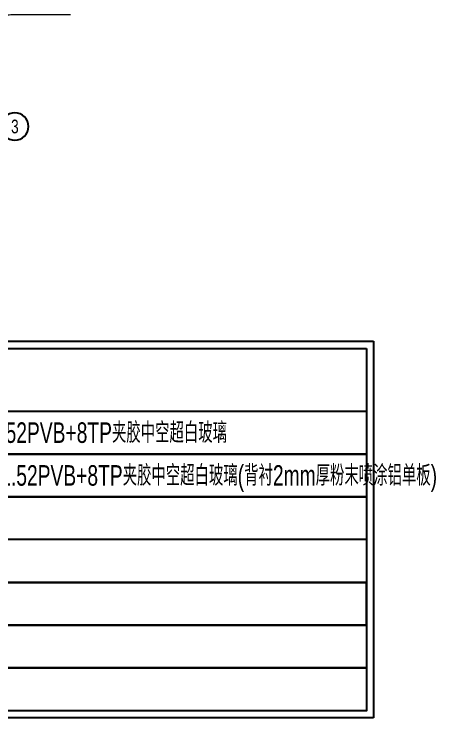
# Model space of a CAD drawing. Extents: x 2698488 to 3036784, y -7225 to 132783.
# Drawn here: x 2848057 to 2885012, y -4222 to 57458 of the extents above; entities that cross this region are included whole.
import ezdxf
from ezdxf.enums import TextEntityAlignment as Align

# ---------------------------------------------------------------- set-up
doc = ezdxf.new("R2010")
doc.units = 0
doc.layers.get('0').update_dxf_attribs({"color": 8})
for name, color, linetype in [('#填充层', 8, 'Continuous'), ('#文字', 8, 'Continuous'), ('#标注', 8, 'Continuous'), ('dim', 8, 'Continuous'), ('建-填充', 8, 'Continuous'), ('建-墙', 8, 'Continuous')]:
    doc.layers.add(name, color=color, linetype=linetype)
doc.styles.add('#文字', font='jrs.shx', dxfattribs={"width": 0.7, "bigfont": 'hztxt.shx'})
doc.styles.add('JHZX', font='jrs.shx', dxfattribs={"width": 0.6, "bigfont": 'jhz.shx'})

# ---------------------------------------------------------------- blocks, each defined once
blk = doc.blocks.new('*U28')
blk.add_line((-8.960830237663566e-17, -20), (0, -20))
blk.add_circle((0, -24), 4)
at = {"style": 'JHZX', "width": 0.75}
blk.add_attdef('AXES', text='', height=4, dxfattribs=at).set_placement((0, -24), align=Align.MIDDLE_CENTER)
blk = doc.blocks.new('A$Ca3140e65')
at = {"layer": '#填充层', "ltscale": 5}
h = blk.add_hatch(dxfattribs=at)
h.set_pattern_fill('玻璃2', color=256, scale=0.4999999999999999)
h.set_pattern_definition([(44.99999999999999, (-383.2125598922757, 917.6707754180679), (0, 7.636753236814715), [3.000000000000002, -1.800000000000001, 3.000000000000002, -1.800000000000001, 1.2, -2.616407850000002]), (44.99999999999999, (-383.3625598921826, 917.8207754180767), (0, 7.636753236814715), [2.400000000000001, -3.000000000000002, 1.800000000000001, -1.800000000000001, 2.100000000000002, -2.316407850000001]), (44.99999999999999, (-383.3625598921826, 918.2707754180738), (0, 7.636753236814715), [1.800000000000001, -3.600000000000001, 1.2, -1.800000000000001, 2.700000000000002, -2.316407850000001]), (44.99999999999999, (-382.9125598919964, 917.8207754180767), (0, 7.636753236814715), [1.800000000000001, -3.600000000000001, 1.500000000000001, -6.516407500000003]), (44.99999999999999, (-382.4625598922757, 918.2707754180738), (0, 7.636753236814715), [0.9000000000000004, -4.500000000000004, 0.6000000000000002, -7.416407500000004]), (44.99999999999999, (-383.2125598922757, 919.0207754180738), (0, 7.636753236814715), [0.6000000000000002, -4.500000000000004, 0.6000000000000002, -2.400000000000001, 1.500000000000001, -3.816407850000004]), (44.99999999999999, (-380.5125598920895, 918.5707754180767), (0, 7.636753236814715), [3.000000000000002, -4.500000000000004, 3.600000000000001, -2.376407850000002]), (44.99999999999999, (-380.5125598920895, 918.120775418065), (0, 7.636753236814715), [4.200000000000004, -3.000000000000002, 4.500000000000004, -1.776407850000001]), (44.99999999999999, (-379.7625598920895, 918.7207754180708), (0, -8.485281374238568), [3.000000000000002, -4.200000000000004, 2.400000000000001, -3.816407850000004]), (44.99999999999999, (-380.2125598922757, 919.620775418065), (0, 7.636753236814715), [1.500000000000001, -6.000000000000004, 1.800000000000001, -4.116407850000004]), (44.99999999999999, (-379.3125598919032, 919.1707754180679), (0, 7.636753236814715), [1.2, -6.000000000000004, 1.2, -5.016407500000003])])
h.paths.add_polyline_path([(-135.5196226536682, 44.79166666680248), (-123.0196226536682, 44.79166666680248), (-123.0196226536682, 38.54166666680248), (-135.5196226536682, 38.54166666680248)])
h = blk.add_hatch(dxfattribs=at)
h.set_pattern_fill('玻璃2', color=256, scale=0.4999999999999999)
h.set_pattern_definition([(44.99999999999999, (-383.2125598922757, 911.4207754180679), (0, 7.636753236814715), [3.000000000000002, -1.800000000000001, 3.000000000000002, -1.800000000000001, 1.2, -2.616407850000002]), (44.99999999999999, (-383.3625598921826, 911.5707754180767), (0, 7.636753236814715), [2.400000000000001, -3.000000000000002, 1.800000000000001, -1.800000000000001, 2.100000000000002, -2.316407850000001]), (44.99999999999999, (-383.3625598921826, 912.0207754180738), (0, 7.636753236814715), [1.800000000000001, -3.600000000000001, 1.2, -1.800000000000001, 2.700000000000002, -2.316407850000001]), (44.99999999999999, (-382.9125598919964, 911.5707754180767), (0, 7.636753236814715), [1.800000000000001, -3.600000000000001, 1.500000000000001, -6.516407500000003]), (44.99999999999999, (-382.4625598922757, 912.0207754180738), (0, 7.636753236814715), [0.9000000000000004, -4.500000000000004, 0.6000000000000002, -7.416407500000004]), (44.99999999999999, (-383.2125598922757, 912.7707754180738), (0, 7.636753236814715), [0.6000000000000002, -4.500000000000004, 0.6000000000000002, -2.400000000000001, 1.500000000000001, -3.816407850000004]), (44.99999999999999, (-380.5125598920895, 912.3207754180767), (0, 7.636753236814715), [3.000000000000002, -4.500000000000004, 3.600000000000001, -2.376407850000002]), (44.99999999999999, (-380.5125598920895, 911.870775418065), (0, 7.636753236814715), [4.200000000000004, -3.000000000000002, 4.500000000000004, -1.776407850000001]), (44.99999999999999, (-379.7625598920895, 912.4707754180708), (0, -8.485281374238568), [3.000000000000002, -4.200000000000004, 2.400000000000001, -3.816407850000004]), (44.99999999999999, (-380.2125598922757, 913.370775418065), (0, 7.636753236814715), [1.500000000000001, -6.000000000000004, 1.800000000000001, -4.116407850000004]), (44.99999999999999, (-379.3125598919032, 912.9207754180679), (0, 7.636753236814715), [1.2, -6.000000000000004, 1.2, -5.016407500000003])])
h.paths.add_polyline_path([(-135.5196226536682, 38.54166666680248), (-123.0196226536682, 38.54166666680248), (-123.0196226536682, 32.29166666680248), (-135.5196226536682, 32.29166666680248)])
h = blk.add_hatch(dxfattribs=at)
h.set_pattern_fill('玻璃A', color=256, scale=0.4999999999999999)
h.set_pattern_definition([(44.99999999999999, (-383.8125598920651, 923.6207754180695), (-2.82842712474619, 2.82842712474619), [2.000000000000004, -2.000000000000004]), (44.99999999999999, (-383.8125598920651, 924.3278821992562), (-2.82842712474619, 2.82842712474619), [1.000000000000002, -3.000000000000008]), (44.99999999999999, (-383.1054531108803, 923.6207754180695), (-2.82842712474619, 2.82842712474619), [1.000000000000002, -3.000000000000008])])
h.paths.add_polyline_path([(-135.5196226536682, 32.29166666680248), (-123.0196226536682, 32.29166666680248), (-123.0196226536682, 26.04166666680248), (-135.5196226536682, 26.04166666680248)])
h = blk.add_hatch(dxfattribs=at)
h.set_pattern_fill('GRASS', color=256, scale=0.9999999999999998)
h.set_pattern_definition([(90, (-10113.51668245133, 30.33339942542862), (-1.99559095, 1.99559095), [0.52916132, -3.4620203]), (45, (-10113.51668245133, 30.33339942542862), (-1.995592310163021, 1.995592310163021), [0.52916132, -2.2930323]), (135, (-10113.51668245133, 30.33339942542862), (-1.995592310163021, -1.995592310163021), [0.52916132, -2.2930323])])
h.paths.add_polyline_path([(-135.5196226536682, 26.04166666680248), (-123.0196226536682, 26.04166666680248), (-123.0196226536682, 19.79166666680248), (-135.5196226536682, 19.79166666680248)])
h = blk.add_hatch(dxfattribs=at)
h.set_pattern_fill('DOTS', color=256, scale=0.4999999999999999)
h.set_pattern_definition([(0, (-383.8125598919032, 917.370775418065), (0.396875, 0.7937500000000001), [0, -0.7937500000000001])])
h.paths.add_polyline_path([(-135.5196226536682, 19.79166666680248), (-123.0196226536682, 19.79166666680248), (-123.0196226536682, 13.54166666680248), (-135.5196226536682, 13.54166666680248)])
h = blk.add_hatch(dxfattribs=at)
h.set_pattern_fill('STEEL', color=256, scale=0.4999999999999999, angle=135)
h.set_pattern_definition([(180, (-4799.258341225656, -14.87964872967508), (-4.736951571733999e-17, -0.79375), []), (180, (-4799.538974229441, -15.16028173345849), (-4.736951571733999e-17, -0.79375), [])])
h.paths.add_polyline_path([(-135.5196226536682, 13.54166666680248), (-123.0196226536682, 13.54166666680248), (-123.0196226536682, 7.291666666802486), (-135.5196226536682, 7.291666666802486)])
h = blk.add_hatch(dxfattribs=at)
h.set_pattern_fill('STEEL', color=256, scale=0.4999999999999999, angle=135)
h.set_pattern_definition([(180, (-4799.258341225656, -21.12964872967508), (-4.736951571733999e-17, -0.79375), []), (180, (-4799.538974229441, -21.41028173345849), (-4.736951571733999e-17, -0.79375), [])])
h.paths.add_polyline_path([(-135.5196226536682, 7.291666666802485), (-123.0196226536682, 7.291666666802485), (-123.0196226536682, 1.041666666802485), (-135.5196226536682, 1.041666666802485)])
h = blk.add_hatch(color=256, dxfattribs=at)
h.dxf.hatch_style = 1
h.paths.add_polyline_path([(-135.5196226536682, 7.291666666802485), (-123.0196226536682, 7.291666666802485), (-123.0196226536682, 1.041666666802485), (-135.5196226536682, 1.041666666802485)])
at = {"layer": '建-填充', "ltscale": 300}
h = blk.add_hatch(color=256, dxfattribs=at)
h.dxf.hatch_style = 1
h.paths.add_polyline_path([(-135.5196226536682, 38.54166666674427), (-123.0196226536682, 38.54166666674427), (-123.0196226536682, 32.29166666674427), (-135.5196226536682, 32.29166666674427)])
at = {"layer": '#标注'}
for p, q in [((-123.0196226536682, 44.79166666674428), (-1.041666666509627, 44.79166666674428)), ((-1.041666666509627, 38.54166666674427), (-123.0196226536682, 38.54166666674427)), ((-123.0196226536682, 38.54166666674427), (-1.041666666509627, 38.54166666674427)), ((-135.5196226536682, 32.29166666674427), (-135.5196226536682, 32.94742058040961)), ((-1.041666666509627, 32.94742058040961), (-1.041666666509627, 32.29166666674427)), ((-135.5196226536682, 32.29166666674427), (-123.0196226536682, 32.29166666674427)), ((-135.5196226536682, 19.79166666674428), (-135.5196226536682, 32.29166666674427)), ((-123.0196226536682, 32.29166666674427), (-1.041666666509627, 32.29166666674427)), ((-1.041666666509627, 32.29166666674427), (-123.0196226536682, 32.29166666674427)), ((-1.041666666509627, 32.29166666674427), (-1.041666666509627, 19.79166666674428)), ((-123.0196226536682, 26.04166666674427), (-123.0196226536682, 19.79166666674428)), ((-123.0196226536682, 19.79166666674428), (-123.0196226536682, 26.04166666674427)), ((-123.0196226536682, 19.79166666674428), (-135.5196226536682, 19.79166666674428)), ((-123.0196226536682, 19.79166666674428), (-135.5196226536682, 19.79166666674428)), ((-135.5196226536682, 19.79166666674428), (-135.5196226536682, 13.54166666674428)), ((-135.5196226536682, 19.79166666674428), (-123.0196226536682, 19.79166666674428)), ((-135.5196226536682, 13.54166666674428), (-135.5196226536682, 19.79166666674428)), ((-135.5196226536682, 19.79166666674428), (-135.5196226536682, 13.54166666674428)), ((-135.5196226536682, 19.79166666674428), (-123.0196226536682, 19.79166666674428)), ((-135.5196226536682, 13.54166666674428), (-135.5196226536682, 19.79166666674428)), ((-135.5196226536682, 13.54166666674428), (-135.5196226536682, 19.79166666674428)), ((-1.041666666509627, 19.79166666674428), (-123.0196226536682, 19.79166666674428)), ((-1.041666666511446, 19.79166666674428), (-123.0196226536682, 19.79166666674428)), ((-123.0196226536682, 19.79166666674428), (-123.0196226536682, 13.54166666674428)), ((-123.0196226536682, 19.79166666674428), (-1.041666666511446, 19.79166666674428)), ((-123.0196226536682, 13.54166666674428), (-123.0196226536682, 19.79166666674428)), ((-123.0196226536682, 19.79166666674428), (-1.041666666509627, 19.79166666674428)), ((-1.041666666509627, 13.54166666674428), (-1.041666666511446, 19.79166666674428)), ((-1.041666666511446, 19.79166666674428), (-1.041666666511446, 13.54166666674428)), ((-1.041666666511446, 13.54166666674428), (-1.041666666511446, 19.79166666674428)), ((-1.041666666511446, 19.79166666674428), (-1.041666666511446, 13.54166666674428)), ((-1.041666666509627, 19.79166666674428), (-1.041666666509627, 13.54166666674428)), ((-123.0196226536682, 13.54166666674428), (-135.5196226536682, 13.54166666674428)), ((-135.5196226536682, 13.54166666674428), (-123.0196226536682, 13.54166666674428)), ((-123.0196226536682, 13.54166666674428), (-135.5196226536682, 13.54166666674428)), ((-1.041666666511446, 13.54166666674428), (-123.0196226536682, 13.54166666674428)), ((-123.0196226536682, 13.54166666674428), (-1.041666666511446, 13.54166666674428)), ((-1.041666666511446, 13.54166666674428), (-123.0196226536682, 13.54166666674428))]:
    blk.add_line(p, q, dxfattribs=at)
for points in [[(-123.0196226536682, 44.79166666674428), (-135.5196226536682, 44.79166666674428), (-135.5196226536682, 38.54166666674427), (-123.0196226536682, 38.54166666674427)], [(-123.0196226536682, 38.54166666674427), (-135.5196226536682, 38.54166666674427), (-135.5196226536682, 32.29166666674427), (-123.0196226536682, 32.29166666674427)], [(-135.5196226536682, 32.29166666674427), (-123.0196226536682, 32.29166666674427), (-123.0196226536682, 26.04166666674427), (-135.5196226536682, 26.04166666674427)], [(-123.0196226536682, 32.29166666674427), (-1.041666666510537, 32.29166666674355), (-1.041666666510537, 26.04166666674355), (-123.0196226536682, 26.04166666674427)], [(-123.0196226536682, 13.54166666674428), (-135.5196226536682, 13.54166666674428), (-135.5196226536682, 19.79166666674428), (-123.0196226536682, 19.79166666674428)], [(-123.0196226536682, 19.79166666674428), (-1.041666666511446, 19.79166666674428), (-1.041666666511446, 13.54166666674428), (-123.0196226536682, 13.54166666674428)], [(-123.0196226536682, 7.291666666744279), (-135.5196226536682, 7.291666666744279), (-135.5196226536682, 13.54166666674428), (-123.0196226536682, 13.54166666674428)], [(-123.0196226536682, 13.54166666674428), (-1.041666666511446, 13.54166666674428), (-1.041666666511446, 7.291666666744279), (-123.0196226536682, 7.291666666744279)], [(-123.0196226536682, 1.041666666744278), (-135.5196226536682, 1.041666666744278), (-135.5196226536682, 7.291666666744277), (-123.0196226536682, 7.291666666744277)], [(-123.0196226536682, 7.291666666744277), (-1.041666666511446, 7.291666666744277), (-1.041666666511446, 1.041666666744278), (-123.0196226536682, 1.041666666744278)]]:
    blk.add_lwpolyline(points, close=True, dxfattribs=at)
for points in [[(-1.041666666509627, 44.79166666674428), (-1.041666666509627, 38.54166666674427)], [(-1.041666666509627, 38.54166666674427), (-1.041666666509627, 32.94742058040961)]]:
    blk.add_lwpolyline(points, dxfattribs=at)
for p, q in [((-136.5612893201796, 55.01341365498955), (1.818989403545856e-12, 55.01341365498955)), ((-136.5612893201796, 3.552713678800501e-15), (-136.5612893201796, 55.01341365498955)), ((1.818989403545856e-12, 55.01341365498955), (0, 3.552713678800501e-15)), ((-135.5196226536682, 53.97174698836169), (-1.041666666509627, 53.97174698836169)), ((-135.5196226536682, 1.041666666744278), (-135.5196226536682, 53.97174698836169)), ((-135.5196226536682, 53.97174698836169), (-123.0196226536682, 53.97174698836169)), ((-135.5196226536682, 44.79166666674428), (-135.5196226536682, 53.97174698836169)), ((-123.0196226536682, 53.97174698836169), (-123.0196226536682, 44.79166666674428)), ((-1.041666666509627, 53.97174698836169), (-1.041666666511446, 1.041666666744278)), ((-123.0196226536682, 44.79166666674428), (-135.5196226536682, 44.79166666674428)), ((-1.041666666511446, 1.041666666744278), (-135.5196226536682, 1.041666666744278)), ((0, 3.552713678800501e-15), (-136.5612893201796, 3.552713678800501e-15))]:
    blk.add_line(p, q)
at = {"layer": '#文字', "style": '#文字', "width": 0.6999999997222333}
blk.add_text('图例：', height=4.166666666656965, dxfattribs=at).set_placement((-129.3608079249425, 48.76341365498956), align=Align.MIDDLE)
at = {"layer": '#文字', "style": '#文字'}
for s, width, p in [('GL-01:8TP+1.52PVB+8TP(三银LOW-E)+12Ar+8TP+1.52PVB+8TP夹胶中空超白玻璃', 0.7000000001862645, (-120.6046173474206, 41.66666666680247)), ('GL-01a:8TP+1.52PVB+8TP(三银LOW-E)+12Ar+8TP+1.52PVB+8TP夹胶中空超白玻璃(背衬2mm厚粉末喷涂铝单板)', 0.7000000001862645, (-120.6046173474206, 35.41666666680248)), ('GL-04:8TP+1.52PVB+8TP钢化夹胶超白玻璃(栏杆)', 0.7, (-120.6046173472441, 29.16666666680248)), ('GL-05:6(三银Low-E)+12Ar+6钢化中空玻璃(地弹门) ', 0.7000000001862645, (-120.6046173474206, 22.91666666680248)), ('AL-01:20mm厚蜂窝铝板', 0.7000000001862645, (-120.6046173474206, 16.66666666680248)), ('AL-03:铝合金百叶(氟碳喷涂)', 0.7000000001862645, (-120.6046173474206, 10.41666666680248)), ('AL-03a:铝合金百叶(氟碳喷涂)(背衬3mm厚氟碳喷涂铝单板)', 0.7000000001862645, (-120.6046173474206, 4.166666666802485))]:
    blk.add_text(s, height=3, dxfattribs=dict(at, width=width)).set_placement(p, align=Align.MIDDLE_LEFT)

msp = doc.modelspace()

# ---------------------------------------------------------------- linework, layer by layer
at = {"layer": '建-墙', "const_width": 100}
msp.add_lwpolyline([(2782613.347812258, 54807.77678823701), (2801966.549241926, 54807.77678823701), (2803966.549241926, 54807.77678823701), (2836305.526601061, 55907.77678823631), (2847813.34781943, 57407.77678823631), (2853027.906669217, 57407.77678823631)], dxfattribs=at)

# ---------------------------------------------------------------- block references
at = {"layer": '#标注'}
ref = msp.add_blockref('*U28', (2848126.632762559, 54807.51466968123), dxfattribs=dict(at, xscale=-300, yscale=300, zscale=300))
ref.add_attrib('AXES', '3', dxfattribs={"layer": '0', "height": 1200, "style": 'JHZX', "width": 0.75}).set_placement((2848126.632762559, 47607.51466968123), align=Align.MIDDLE_CENTER)
at = {"layer": 'dim', "ltscale": 300, "xscale": 600, "yscale": 600, "zscale": 600}
msp.add_blockref('A$Ca3140e65', (2879555.004735394, -4221.712627628483), dxfattribs=at)

doc.saveas('drawing.dxf')
